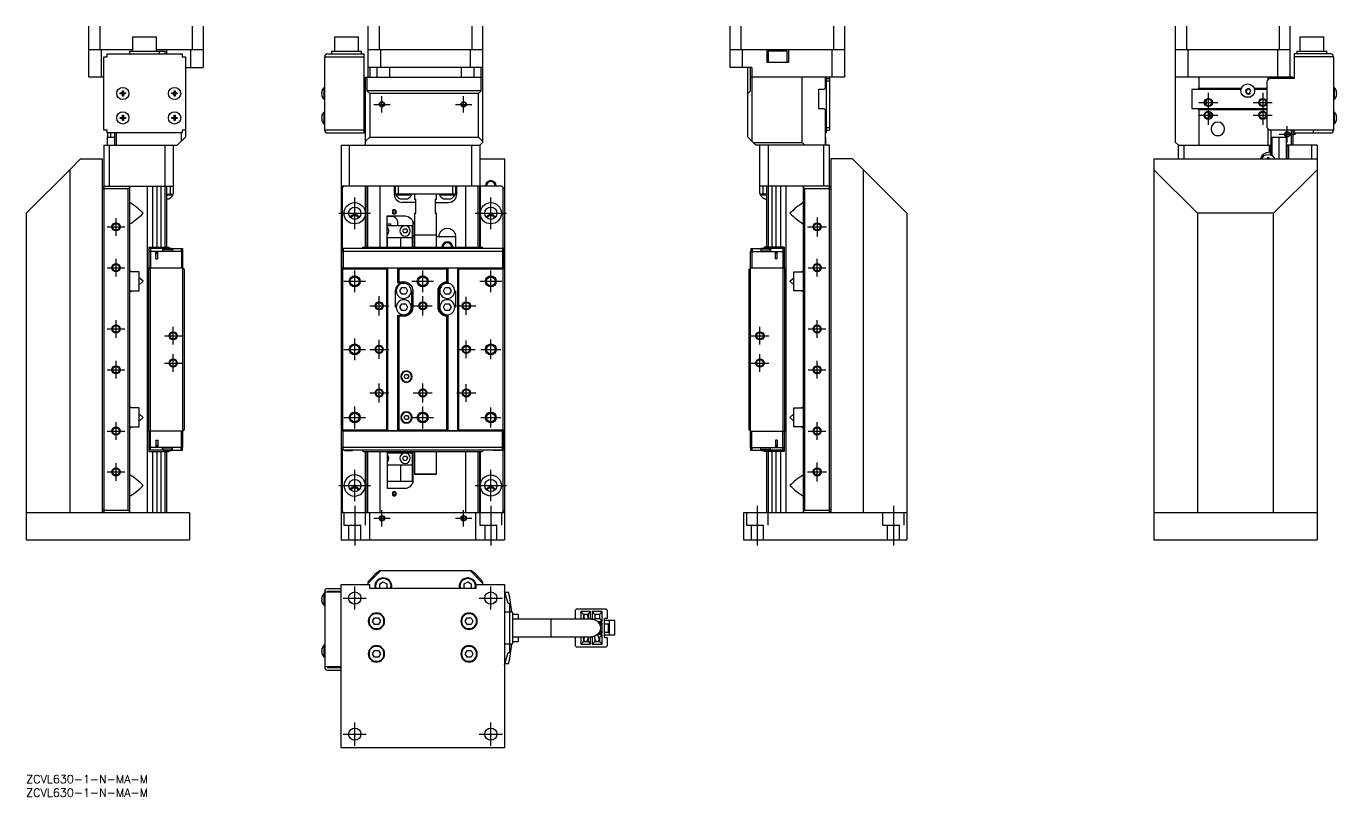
# Model space of a CAD drawing. Extents: x 0 to 481, y -8 to 530.
# Drawn here: x 0 to 481.5, y -8 to 275 of the extents above; entities that cross this region are included whole.
import ezdxf

# ---------------------------------------------------------------- set-up
doc = ezdxf.new("R2010")
doc.units = 0
doc.header["$LTSCALE"] = 0.5
doc.linetypes.add('CENTER', pattern=[50.8, 31.75, -6.35, 6.35, -6.35])
doc.linetypes.add('DASHED', pattern=[19.05, 12.7, -6.35])
for name, color, linetype in [('MSM_CENTER', 1, 'CENTER'), ('MSM_CONTINUOUS', 7, 'CONTINUOUS'), ('MSM_DASHED', 4, 'DASHED'), ('MSM_NARROW', 5, 'CONTINUOUS'), ('MSM_PART_NUMBER', 7, 'CONTINUOUS')]:
    doc.layers.add(name, color=color, linetype=linetype)
doc.styles.get("Standard").update_dxf_attribs({"font": 'txt.shx', "height": 3, "bigfont": 'bigfont.shx'})

msp = doc.modelspace()

# ---------------------------------------------------------------- linework, layer by layer
at = {"layer": 'MSM_CENTER'}
for p, q in [((434.26, 250.52), (434.26, 238.82)), ((454.26, 250.52), (454.26, 238.82)), ((127.68, 246.32), (133.68, 246.32)), ((130.68, 243.32), (130.68, 249.32)), ((157.68, 246.32), (163.68, 246.32)), ((160.68, 243.32), (160.68, 249.32)), ((430.76, 247.02), (437.76, 247.02)), ((450.76, 247.02), (457.76, 247.02)), ((430.76, 242.32), (437.76, 242.32)), ((450.76, 242.32), (457.76, 242.32)), ((463.26, 232.32), (463.26, 238.32)), ((460.26, 235.32), (466.26, 235.32)), ((120.68, 200.52), (120.68, 212.12)), ((170.68, 200.52), (170.68, 212.12)), ((33, 198.07), (33, 204.57)), ((114.88, 206.32), (126.48, 206.32)), ((164.88, 206.32), (176.48, 206.32)), ((290.55, 204.82), (290.55, 197.82)), ((29.75, 201.32), (36.25, 201.32)), ((287.05, 201.32), (294.05, 201.32)), ((33, 183.07), (33, 189.57)), ((290.55, 183.07), (290.55, 189.57)), ((29.75, 186.32), (36.25, 186.32)), ((120.68, 177.32), (120.68, 185.32)), ((145.68, 177.32), (145.68, 185.32)), ((170.68, 177.32), (170.68, 185.32)), ((287.3, 186.32), (293.8, 186.32)), ((116.68, 181.32), (124.68, 181.32)), ((141.68, 181.32), (149.68, 181.32)), ((166.68, 181.32), (174.68, 181.32)), ((129.68, 168.82), (129.68, 175.82)), ((145.68, 168.82), (145.68, 175.82)), ((161.68, 169.07), (161.68, 175.57)), ((126.18, 172.32), (133.18, 172.32)), ((142.18, 172.32), (149.18, 172.32)), ((158.18, 172.32), (165.18, 172.32)), ((29.75, 163.82), (36.25, 163.82)), ((33, 160.57), (33, 167.07)), ((54, 158.07), (54, 164.57)), ((269.55, 158.07), (269.55, 164.57)), ((287.3, 163.82), (293.8, 163.82)), ((290.55, 160.57), (290.55, 167.07)), ((50.75, 161.32), (57.25, 161.32)), ((120.68, 152.32), (120.68, 160.32)), ((129.68, 152.82), (129.68, 159.82)), ((161.68, 153.07), (161.68, 159.57)), ((170.68, 152.67), (170.68, 159.97)), ((266.3, 161.32), (272.8, 161.32)), ((54, 148.07), (54, 154.57)), ((116.68, 156.32), (124.68, 156.32)), ((126.18, 156.32), (133.18, 156.32)), ((158.43, 156.32), (164.93, 156.32)), ((167.03, 156.32), (174.33, 156.32)), ((269.55, 148.07), (269.55, 154.57)), ((33, 145.57), (33, 152.07)), ((50.75, 151.32), (57.25, 151.32)), ((266.3, 151.32), (272.8, 151.32)), ((290.55, 145.57), (290.55, 152.07)), ((29.75, 148.82), (36.25, 148.82)), ((287.3, 148.82), (293.8, 148.82)), ((126.18, 140.32), (133.18, 140.32)), ((129.68, 136.82), (129.68, 143.82)), ((142.18, 140.32), (149.18, 140.32)), ((145.68, 136.82), (145.68, 143.82)), ((158.18, 140.32), (165.18, 140.32)), ((161.68, 137.07), (161.68, 143.57)), ((120.68, 127.32), (120.68, 135.32)), ((145.68, 127.32), (145.68, 135.32)), ((170.68, 127.67), (170.68, 134.97)), ((116.68, 131.32), (124.68, 131.32)), ((141.68, 131.32), (149.68, 131.32)), ((167.03, 131.32), (174.33, 131.32)), ((29.75, 126.32), (36.25, 126.32)), ((33, 123.07), (33, 129.57)), ((287.3, 126.32), (293.8, 126.32)), ((290.55, 123.07), (290.55, 129.57)), ((29.75, 111.32), (36.25, 111.32)), ((33, 108.07), (33, 114.57)), ((120.68, 100.52), (120.68, 112.12)), ((170.68, 100.52), (170.68, 112.12)), ((287.05, 111.32), (294.05, 111.32)), ((290.55, 107.82), (290.55, 114.82)), ((114.88, 106.32), (126.48, 106.32)), ((164.88, 106.32), (176.48, 106.32)), ((120.68, 98.82), (120.68, 84.32)), ((130.68, 91.32), (130.68, 97.32)), ((160.68, 91.32), (160.68, 97.32)), ((170.68, 98.82), (170.68, 84.32)), ((268.55, 98.82), (268.55, 84.32)), ((318.55, 98.82), (318.55, 84.32)), ((127.68, 94.32), (133.68, 94.32)), ((157.68, 94.32), (163.68, 94.32)), ((120.68, 60.75), (120.68, 69.25)), ((170.68, 60.75), (170.68, 69.25)), ((116.43, 65), (124.93, 65)), ((166.43, 65), (174.93, 65)), ((116.43, 15), (124.93, 15)), ((120.68, 10.75), (120.68, 19.25)), ((166.43, 15), (174.93, 15)), ((170.68, 10.75), (170.68, 19.25))]:
    msp.add_line(p, q, dxfattribs=at)
at = {"layer": 'MSM_CONTINUOUS'}
for p, q in [((23, 256.32), (23, 275.02)), ((27.03, 275.02), (27.03, 266.32)), ((60.97, 275.02), (60.97, 266.32)), ((65, 275.02), (65, 259.82)), ((125.68, 256.32), (125.68, 275.02)), ((129.71, 275.02), (129.71, 266.32)), ((163.65, 275.02), (163.65, 266.32)), ((167.68, 275.02), (167.68, 232.32)), ((258.55, 259.82), (258.55, 275.02)), ((262.58, 275.02), (262.58, 266.32)), ((296.27, 275.07), (296.27, 275.02)), ((296.53, 275.02), (296.53, 266.32)), ((300.55, 275.02), (300.55, 256.32)), ((422.26, 232.32), (422.26, 275.02)), ((422.31, 275.07), (422.31, 275.02)), ((426.29, 275.02), (426.29, 266.32)), ((460.23, 275.02), (460.23, 266.32)), ((464.26, 275.02), (464.26, 256.32)), ((39.07, 271.12), (39.07, 265.82)), ((39.07, 271.12), (47.92, 271.12)), ((47.92, 265.82), (47.92, 271.12)), ((113.26, 271.12), (113.26, 265.82)), ((113.26, 271.12), (122.11, 271.12)), ((122.11, 265.82), (122.11, 271.12)), ((467.84, 271.12), (476.69, 271.12)), ((467.84, 271.12), (467.84, 265.82)), ((476.69, 265.82), (476.69, 271.12)), ((39.07, 266.32), (23, 266.32)), ((27.5, 266.32), (27.5, 256.32)), ((29.7, 263.82), (29.7, 264.82)), ((29.7, 264.82), (57.3, 264.82)), ((38, 265.82), (38, 264.82)), ((38, 265.82), (51, 265.82)), ((65, 266.32), (47.92, 266.32)), ((49, 264.82), (49, 265.82)), ((51, 264.82), (51, 265.82)), ((51.5, 266.32), (51.5, 264.82)), ((57.3, 264.82), (57.3, 263.82)), ((60.5, 259.82), (60.5, 266.32)), ((110.68, 264.82), (124.18, 264.82)), ((112.18, 265.82), (112.18, 264.82)), ((112.18, 265.82), (123.18, 265.82)), ((123.18, 264.82), (123.18, 265.82)), ((124.18, 235.82), (124.18, 264.82)), ((167.68, 266.32), (125.68, 266.32)), ((130.18, 266.32), (130.18, 259.82)), ((163.18, 259.82), (163.18, 266.32)), ((300.55, 266.32), (258.55, 266.32)), ((263.05, 266.32), (263.05, 259.82)), ((272.05, 266.32), (272.05, 261.82)), ((272.55, 265.82), (272.55, 261.82)), ((279.55, 265.82), (272.55, 265.82)), ((279.55, 261.82), (279.55, 265.82)), ((280.05, 266.32), (280.05, 261.82)), ((296.05, 256.32), (296.05, 266.32)), ((464.26, 266.32), (422.26, 266.32)), ((426.76, 266.32), (426.76, 256.32)), ((459.76, 256.32), (459.76, 266.32)), ((465.76, 264.82), (465.76, 255.82)), ((479.26, 264.82), (465.76, 264.82)), ((466.76, 265.82), (477.76, 265.82)), ((466.76, 265.82), (466.76, 264.82)), ((477.76, 264.82), (477.76, 265.82)), ((28.5, 263.82), (29.7, 263.82)), ((28.5, 236.82), (28.5, 263.82)), ((57.3, 263.82), (58.5, 263.82)), ((58.5, 263.82), (58.5, 234.32)), ((109.68, 236.82), (109.68, 263.82)), ((109.68, 263.82), (124.18, 263.82)), ((272.05, 261.82), (280.05, 261.82)), ((480.26, 263.82), (465.76, 263.82)), ((480.26, 263.82), (480.26, 236.82)), ((28.5, 256.32), (23, 256.32)), ((58.5, 259.82), (65, 259.82)), ((124.18, 255.82), (124.68, 255.82)), ((124.68, 231.32), (124.68, 256.32)), ((124.68, 256.32), (167.68, 256.32)), ((125.18, 256.32), (125.18, 251.32)), ((167.68, 259.82), (125.68, 259.82)), ((126.18, 259.82), (126.18, 256.32)), ((128.95, 256.32), (128.95, 259.82)), ((133.42, 259.82), (133.42, 256.32)), ((159.95, 256.32), (159.95, 259.82)), ((164.42, 259.82), (164.42, 256.32)), ((167.18, 251.32), (167.18, 259.82)), ((266.55, 259.82), (258.55, 259.82)), ((265.05, 234.32), (265.05, 259.82)), ((266.05, 251.32), (266.05, 259.82)), ((300.55, 256.32), (266.05, 256.32)), ((266.55, 259.82), (266.55, 232.82)), ((285.05, 232.32), (285.05, 256.32)), ((293.55, 256.32), (293.55, 252.32)), ((294.05, 236.82), (294.05, 256.32)), ((294.05, 255.82), (295.05, 255.82)), ((295.05, 256.32), (295.05, 236.82)), ((465.26, 256.32), (422.26, 256.32)), ((430.76, 256.32), (430.76, 252.32)), ((456.76, 255.82), (455.76, 254.82)), ((456.26, 255.32), (456.26, 256.32)), ((465.76, 255.82), (456.76, 255.82)), ((457.26, 256.32), (457.26, 255.82)), ((464.76, 255.82), (464.76, 256.32)), ((465.26, 256.32), (465.26, 255.82)), ((34.53, 250.5), (35.32, 250.5)), ((34.53, 250.14), (34.53, 250.5)), ((35.3, 250.14), (35.3, 250.5)), ((35.32, 250.5), (35.32, 251.29)), ((35.32, 251.29), (35.68, 251.29)), ((35.32, 250.51), (35.68, 250.51)), ((35.68, 251.29), (35.68, 250.5)), ((35.68, 250.5), (36.47, 250.5)), ((35.7, 250.5), (35.7, 250.14)), ((36.47, 250.5), (36.47, 250.14)), ((53.53, 250.5), (54.32, 250.5)), ((53.53, 250.14), (53.53, 250.5)), ((54.3, 250.14), (54.3, 250.5)), ((54.32, 250.5), (54.32, 251.29)), ((54.32, 251.29), (54.68, 251.29)), ((54.32, 250.51), (54.68, 250.51)), ((54.68, 251.29), (54.68, 250.5)), ((54.68, 250.5), (55.47, 250.5)), ((54.7, 250.5), (54.7, 250.14)), ((55.47, 250.5), (55.47, 250.14)), ((108.49, 250.5), (108.65, 250.5)), ((108.64, 251.29), (108.65, 251.29)), ((108.65, 250.5), (108.65, 250.14)), ((109.68, 252.57), (109.5, 252.57)), ((109.5, 248.07), (109.5, 252.57)), ((124.18, 252.82), (124.68, 252.82)), ((125.18, 251.32), (126.18, 250.32)), ((167.18, 251.32), (125.18, 251.32)), ((166.18, 250.32), (167.18, 251.32)), ((265.05, 250.32), (266.05, 251.32)), ((293.05, 251.82), (291.05, 251.82)), ((291.05, 251.82), (291.05, 244.82)), ((293.05, 251.82), (293.55, 252.32)), ((295.05, 254.82), (294.05, 254.82)), ((428.26, 251.82), (428.26, 244.82)), ((446.31, 251.82), (428.26, 251.82)), ((430.26, 251.82), (430.76, 252.32)), ((430.76, 252.32), (446.47, 252.32)), ((451.05, 252.32), (455.76, 252.32)), ((455.76, 251.82), (451.21, 251.82)), ((455.76, 254.82), (455.76, 237.82)), ((480.45, 252.57), (480.26, 252.57)), ((480.45, 252.57), (480.45, 248.07)), ((481.29, 251.29), (481.3, 251.29)), ((481.29, 250.5), (481.45, 250.5)), ((481.29, 250.14), (481.29, 250.5)), ((35.32, 250.14), (34.53, 250.14)), ((35.32, 249.34), (35.32, 250.14)), ((35.68, 250.12), (35.32, 250.12)), ((35.68, 249.34), (35.32, 249.34)), ((35.68, 250.14), (35.68, 249.34)), ((36.47, 250.14), (35.68, 250.14)), ((54.32, 250.14), (53.53, 250.14)), ((54.32, 249.34), (54.32, 250.14)), ((54.68, 250.12), (54.32, 250.12)), ((54.68, 249.34), (54.32, 249.34)), ((54.68, 250.14), (54.68, 249.34)), ((55.47, 250.14), (54.68, 250.14)), ((108.65, 250.14), (108.49, 250.14)), ((108.65, 249.34), (108.64, 249.34)), ((109.5, 248.07), (109.68, 248.07)), ((124.18, 250.32), (124.68, 250.32)), ((124.18, 247.82), (124.68, 247.82)), ((126.18, 250.32), (126.18, 234.32)), ((166.18, 250.32), (126.18, 250.32)), ((166.18, 234.32), (166.18, 250.32)), ((435.26, 247.73), (435.26, 246.32)), ((435.27, 246.32), (435.26, 246.32)), ((447.67, 249.07), (449.85, 249.07)), ((480.26, 248.07), (480.45, 248.07)), ((481.45, 250.14), (481.29, 250.14)), ((481.3, 249.34), (481.29, 249.34)), ((34.53, 241.14), (34.53, 241.5)), ((34.53, 241.5), (35.32, 241.5)), ((35.32, 241.14), (34.53, 241.14)), ((35.3, 241.14), (35.3, 241.5)), ((35.32, 241.5), (35.32, 242.29)), ((35.32, 242.29), (35.68, 242.29)), ((35.32, 241.51), (35.68, 241.51)), ((35.32, 240.34), (35.32, 241.14)), ((35.68, 241.12), (35.32, 241.12)), ((35.68, 242.29), (35.68, 241.5)), ((35.68, 241.5), (36.47, 241.5)), ((36.47, 241.14), (35.68, 241.14)), ((35.68, 241.14), (35.68, 240.34)), ((35.7, 241.5), (35.7, 241.14)), ((36.47, 241.5), (36.47, 241.14)), ((53.53, 241.14), (53.53, 241.5)), ((53.53, 241.5), (54.32, 241.5)), ((54.32, 241.14), (53.53, 241.14)), ((54.3, 241.14), (54.3, 241.5)), ((54.32, 241.5), (54.32, 242.29)), ((54.32, 242.29), (54.68, 242.29)), ((54.32, 241.51), (54.68, 241.51)), ((54.32, 240.34), (54.32, 241.14)), ((54.68, 241.12), (54.32, 241.12)), ((54.68, 242.29), (54.68, 241.5)), ((54.68, 241.5), (55.47, 241.5)), ((54.68, 241.14), (54.68, 240.34)), ((55.47, 241.14), (54.68, 241.14)), ((54.7, 241.5), (54.7, 241.14)), ((55.47, 241.5), (55.47, 241.14)), ((108.49, 241.5), (108.65, 241.5)), ((108.65, 241.14), (108.49, 241.14)), ((108.64, 242.29), (108.65, 242.29)), ((108.65, 241.5), (108.65, 241.14)), ((109.68, 243.57), (109.5, 243.57)), ((109.5, 239.07), (109.5, 243.57)), ((124.18, 243.82), (124.68, 243.82)), ((124.18, 241.32), (124.68, 241.32)), ((291.05, 244.82), (293.05, 244.82)), ((293.55, 244.32), (293.05, 244.82)), ((293.55, 244.32), (293.55, 231.32)), ((428.26, 244.82), (455.76, 244.82)), ((430.76, 244.32), (430.26, 244.82)), ((430.76, 244.32), (430.76, 231.32)), ((455.76, 244.32), (430.76, 244.32)), ((435.26, 242.42), (435.49, 242.42)), ((435.26, 242.42), (435.26, 241.6)), ((480.45, 243.57), (480.26, 243.57)), ((480.45, 243.57), (480.45, 239.07)), ((481.29, 242.29), (481.3, 242.29)), ((481.29, 241.5), (481.45, 241.5)), ((481.29, 241.14), (481.29, 241.5)), ((481.45, 241.14), (481.29, 241.14)), ((29.7, 236.82), (28.5, 236.82)), ((29.7, 235.82), (29.7, 236.82)), ((35.68, 240.34), (35.32, 240.34)), ((54.68, 240.34), (54.32, 240.34)), ((58.5, 236.82), (57.3, 236.82)), ((57.3, 236.82), (57.3, 235.82)), ((108.65, 240.34), (108.64, 240.34)), ((109.5, 239.07), (109.68, 239.07)), ((124.68, 236.82), (109.68, 236.82)), ((124.18, 238.82), (124.68, 238.82)), ((293.55, 236.82), (295.05, 236.82)), ((293.85, 236.82), (293.85, 235.82)), ((294.05, 237.82), (295.05, 237.82)), ((455.76, 237.82), (456.76, 236.82)), ((456.26, 231.32), (456.26, 237.32)), ((480.26, 236.82), (456.76, 236.82)), ((457.26, 236.82), (457.26, 231.32)), ((464.76, 231.32), (464.76, 236.82)), ((465.26, 236.82), (465.26, 231.32)), ((465.76, 235.82), (465.76, 236.82)), ((472.76, 236.82), (472.76, 235.82)), ((480.26, 239.07), (480.45, 239.07)), ((481.3, 240.34), (481.29, 240.34)), ((28.5, 231.32), (28.5, 215.32)), ((28.5, 231.32), (55.5, 231.32)), ((57.3, 235.82), (29.7, 235.82)), ((29.8, 234.32), (32.5, 234.32)), ((29.8, 234.32), (29.8, 231.32)), ((30, 234.32), (30, 235.82)), ((30.5, 231.32), (30.5, 216.32)), ((31, 235.82), (31, 234.32)), ((32.5, 231.32), (32.5, 235.82)), ((33, 235.82), (33, 231.32)), ((51, 216.32), (51, 231.32)), ((54, 231.32), (54, 213.32)), ((55.5, 231.32), (58.5, 234.32)), ((57, 232.82), (57, 235.82)), ((110.68, 235.82), (124.18, 235.82)), ((115.68, 231.32), (166.68, 231.32)), ((115.68, 231.32), (115.68, 86.32)), ((118.68, 231.32), (118.68, 216.32)), ((124.68, 232.82), (126.18, 234.32)), ((126.18, 234.32), (166.18, 234.32)), ((163.68, 216.32), (163.68, 231.32)), ((166.18, 234.32), (167.68, 232.82)), ((166.68, 231.32), (167.68, 232.32)), ((166.68, 231.32), (166.68, 216.32)), ((268.05, 231.32), (265.05, 234.32)), ((267.05, 232.32), (285.05, 232.32)), ((295.05, 231.32), (268.05, 231.32)), ((269.55, 213.32), (269.55, 231.32)), ((272.55, 231.32), (272.55, 216.32)), ((285.05, 232.32), (286.05, 231.32)), ((293.05, 216.32), (293.05, 231.32)), ((293.85, 235.82), (293.55, 235.82)), ((293.55, 234.32), (293.75, 234.32)), ((293.75, 231.32), (293.75, 234.32)), ((295.05, 215.32), (295.05, 231.32)), ((422.26, 232.32), (423.26, 231.32)), ((423.26, 231.32), (457.56, 231.32)), ((423.26, 226.32), (423.26, 231.32)), ((425.26, 231.32), (425.26, 226.32)), ((437.06, 234.92), (438.46, 234.92)), ((456.76, 228.82), (456.76, 231.32)), ((457.26, 230.82), (456.76, 231.32)), ((457.56, 234.32), (462.96, 234.32)), ((457.56, 234.32), (457.56, 227.57)), ((460.26, 226.32), (460.26, 234.32)), ((462.96, 226.32), (462.96, 234.32)), ((474.26, 231.32), (462.96, 231.32)), ((463.76, 231.32), (463.26, 230.82)), ((463.76, 231.32), (463.76, 226.32)), ((465.76, 235.82), (479.26, 235.82)), ((472.26, 226.32), (472.26, 231.32)), ((474.26, 231.32), (474.26, 86.32)), ((20, 226.32), (16, 222.32)), ((20, 226.32), (28, 226.32)), ((28, 96.32), (28, 226.32)), ((166.68, 226.32), (175.68, 226.32)), ((175.68, 226.32), (175.68, 86.32)), ((303.55, 226.32), (295.55, 226.32)), ((295.55, 226.32), (295.55, 96.32)), ((323.55, 206.32), (303.55, 226.32)), ((414.26, 226.32), (474.26, 226.32)), ((414.26, 226.32), (414.26, 86.32)), ((455.89, 226.72), (455.89, 226.32)), ((456.63, 226.32), (456.63, 226.72)), ((457.26, 228.28), (456.76, 228.82)), ((457.26, 227.72), (457.26, 230.82)), ((463.26, 226.32), (463.26, 230.82)), ((16, 222.32), (0, 206.32)), ((16, 222.32), (16, 96.32)), ((307.55, 96.32), (307.55, 222.32)), ((430.26, 206.32), (414.26, 222.32)), ((474.26, 222.32), (458.26, 206.32)), ((28.5, 216.32), (28, 215.82)), ((28.5, 216.32), (54, 216.32)), ((37.5, 215.32), (28.51, 215.32)), ((28.51, 215.32), (28.51, 97.32)), ((38, 215.82), (37.5, 215.32)), ((37.5, 97.32), (37.5, 215.32)), ((38, 216.32), (38, 96.32)), ((44.5, 96.32), (44.5, 216.32)), ((46.39, 216.32), (46.39, 193.82)), ((48, 216.32), (48, 193.82)), ((49.61, 193.82), (49.61, 216.32)), ((50.99, 193.82), (50.99, 216.32)), ((51.5, 216.32), (51.5, 193.82)), ((51.5, 213.32), (54, 213.32)), ((51.5, 213.07), (53.85, 213.07)), ((53, 213.32), (53, 216.32)), ((53.85, 213.07), (53.85, 213.32)), ((116.68, 216.32), (115.68, 215.32)), ((174.68, 216.32), (115.68, 216.32)), ((116.18, 193.32), (116.18, 215.82)), ((124.58, 193.82), (124.58, 216.32)), ((124.88, 193.82), (124.88, 216.32)), ((125.39, 216.32), (125.39, 193.82)), ((129.97, 193.82), (129.97, 216.32)), ((135.18, 216.32), (135.18, 213.32)), ((135.68, 213.32), (135.68, 216.32)), ((157.68, 213.32), (135.68, 213.32)), ((135.83, 213.32), (135.83, 213.07)), ((135.83, 213.07), (141.53, 213.07)), ((136.68, 216.32), (136.68, 213.32)), ((141.53, 213.07), (141.53, 213.32)), ((142.68, 213.32), (142.68, 211.32)), ((150.68, 211.32), (150.68, 213.32)), ((151.83, 213.32), (151.83, 213.07)), ((151.83, 213.07), (157.53, 213.07)), ((156.68, 213.32), (156.68, 216.32)), ((157.53, 213.07), (157.53, 213.32)), ((157.68, 216.32), (157.68, 213.32)), ((158.18, 213.32), (158.18, 216.32)), ((161.39, 216.32), (161.39, 193.82)), ((165.98, 193.82), (165.98, 216.32)), ((166.48, 216.32), (166.48, 193.82)), ((166.78, 216.32), (166.78, 193.82)), ((175.68, 215.32), (174.68, 216.32)), ((175.18, 193.32), (175.18, 215.82)), ((295.05, 216.32), (269.55, 216.32)), ((272.05, 213.32), (269.55, 213.32)), ((269.7, 213.32), (269.7, 213.07)), ((269.7, 213.07), (272.05, 213.07)), ((270.55, 216.32), (270.55, 213.32)), ((272.05, 193.82), (272.05, 216.32)), ((272.56, 216.32), (272.56, 193.82)), ((273.95, 216.32), (273.95, 193.82)), ((275.55, 193.82), (275.55, 216.32)), ((277.16, 193.82), (277.16, 216.32)), ((279.05, 216.32), (279.05, 96.32)), ((285.55, 96.32), (285.55, 216.32)), ((286.05, 215.32), (285.55, 215.82)), ((295.05, 215.32), (286.05, 215.32)), ((286.05, 97.32), (286.05, 215.32)), ((295.55, 215.82), (295.05, 216.32)), ((295.05, 97.32), (295.05, 215.32)), ((38, 210.06), (38.12, 210.22)), ((51.5, 211.67), (52.34, 211.67)), ((137.34, 211.67), (140.02, 211.67)), ((143.18, 210.32), (138.18, 210.32)), ((143.18, 211.32), (142.68, 211.32)), ((143.18, 206.32), (143.18, 211.32)), ((150.18, 211.32), (150.18, 206.32)), ((150.68, 211.32), (150.18, 211.32)), ((150.18, 210.32), (155.18, 210.32)), ((153.34, 211.67), (156.02, 211.67)), ((271.22, 211.67), (272.05, 211.67)), ((285.55, 210.06), (285.43, 210.22)), ((0, 206.32), (0, 86.32)), ((38, 202.58), (38.12, 202.42)), ((132.56, 205.32), (139.18, 205.32)), ((132.56, 193.82), (132.56, 205.32)), ((134.19, 205.17), (132.56, 205.17)), ((132.56, 202.47), (133.83, 202.47)), ((133.83, 202.48), (133.83, 201.82)), ((136.53, 201.82), (136.53, 202.82)), ((141.98, 203.4), (141.98, 193.82)), ((142.18, 193.82), (142.18, 202.32)), ((142.68, 206.32), (142.68, 193.82)), ((142.68, 206.32), (143.18, 206.32)), ((150.18, 206.32), (150.68, 206.32)), ((150.68, 193.82), (150.68, 206.32)), ((285.55, 202.58), (285.43, 202.42)), ((323.55, 206.32), (323.55, 86.32)), ((458.26, 206.32), (430.26, 206.32)), ((430.26, 206.32), (430.26, 96.32)), ((458.26, 96.32), (458.26, 206.32)), ((132.56, 201.82), (141.88, 201.82)), ((138.32, 199.82), (138.75, 200.57)), ((138.75, 199.07), (138.32, 199.82)), ((138.75, 200.57), (139.61, 200.57)), ((139.61, 199.07), (138.75, 199.07)), ((139.61, 200.57), (140.05, 199.82)), ((140.05, 199.82), (139.61, 199.07)), ((141.88, 193.82), (141.88, 201.82)), ((142.18, 198.32), (142.68, 197.82)), ((150.68, 198.32), (142.68, 198.32)), ((150.68, 197.82), (157.68, 197.82)), ((157.68, 197.82), (157.68, 193.82)), ((45.1, 193.82), (45.1, 186.32)), ((45.1, 193.82), (52.43, 193.82)), ((50.4, 193.32), (45.1, 193.32)), ((45.6, 193.32), (45.6, 186.32)), ((50.1, 193.32), (50.1, 192.32)), ((53.7, 192.92), (50.1, 192.92)), ((50.4, 193.37), (50.4, 192.92)), ((53.4, 193.37), (50.4, 193.37)), ((52.7, 193.37), (52.43, 193.82)), ((53.4, 193.42), (52.67, 193.42)), ((53.4, 192.92), (53.4, 193.42)), ((53.4, 193.32), (57.4, 193.32)), ((53.7, 193.32), (53.7, 192.32)), ((56.9, 193.32), (56.9, 192.32)), ((57.4, 193.32), (57.4, 192.32)), ((175.43, 193.32), (115.93, 193.32)), ((115.93, 193.32), (115.93, 192.32)), ((116.43, 193.32), (116.43, 192.32)), ((116.88, 193.37), (116.88, 193.32)), ((119.88, 193.37), (116.88, 193.37)), ((119.88, 193.32), (119.88, 193.37)), ((123.45, 193.32), (123.75, 193.82)), ((123.75, 193.82), (167.61, 193.82)), ((141.88, 197.32), (132.56, 197.32)), ((132.68, 193.82), (132.68, 197.32)), ((137.68, 193.82), (137.68, 197.32)), ((167.91, 193.32), (167.61, 193.82)), ((171.48, 193.42), (171.48, 193.32)), ((174.48, 193.42), (171.48, 193.42)), ((174.48, 193.32), (174.48, 193.42)), ((174.93, 193.32), (174.93, 192.32)), ((175.43, 193.32), (175.43, 192.32)), ((266.15, 193.32), (270.15, 193.32)), ((266.15, 193.32), (266.15, 192.32)), ((266.65, 193.32), (266.65, 192.32)), ((269.85, 193.32), (269.85, 192.32)), ((269.85, 192.92), (273.45, 192.92)), ((270.15, 193.42), (270.15, 192.92)), ((273.15, 193.42), (270.15, 193.42)), ((270.88, 193.42), (271.12, 193.82)), ((278.45, 193.82), (271.12, 193.82)), ((273.15, 192.92), (273.15, 193.42)), ((278.45, 193.32), (273.15, 193.32)), ((273.45, 193.32), (273.45, 192.32)), ((277.95, 193.32), (277.95, 186.32)), ((278.45, 193.82), (278.45, 186.32)), ((57.5, 192.32), (45.1, 192.32)), ((47.65, 189.62), (47.65, 192.32)), ((47.65, 191.52), (48.35, 191.52)), ((47.65, 189.62), (48.35, 189.62)), ((48, 192.32), (48, 191.52)), ((48.35, 189.62), (48.35, 192.32)), ((57, 192.32), (57, 186.32)), ((57.5, 120.32), (57.5, 192.32)), ((175.48, 192.32), (115.88, 192.32)), ((115.88, 192.32), (115.88, 186.32)), ((116.38, 192.32), (116.38, 186.32)), ((174.98, 192.32), (174.98, 186.32)), ((175.48, 192.32), (175.48, 186.32)), ((266.05, 192.32), (278.45, 192.32)), ((266.05, 120.32), (266.05, 192.32)), ((266.55, 192.32), (266.55, 186.32)), ((275.2, 189.62), (275.2, 192.32)), ((275.9, 191.52), (275.2, 191.52)), ((275.9, 189.62), (275.2, 189.62)), ((275.55, 191.52), (275.55, 192.32)), ((275.9, 189.62), (275.9, 192.32)), ((38.12, 185.22), (38, 185.06)), ((41.5, 184.82), (38, 184.82)), ((38.87, 184.82), (38.12, 185.22)), ((41.5, 177.82), (41.5, 184.82)), ((45, 186.32), (57.5, 186.32)), ((45, 126.32), (45, 186.32)), ((45.5, 186.32), (45.5, 126.32)), ((57.5, 186.32), (58, 185.82)), ((58, 185.82), (58, 126.82)), ((115.68, 186.32), (175.68, 186.32)), ((115.68, 186.32), (116.18, 185.82)), ((116.18, 185.82), (116.18, 126.82)), ((132.53, 185.82), (116.18, 185.82)), ((132.88, 186.17), (132.53, 185.82)), ((132.53, 126.82), (132.53, 185.82)), ((132.88, 126.47), (132.88, 186.17)), ((136.48, 186.17), (132.88, 186.17)), ((136.48, 180.82), (136.48, 186.17)), ((136.83, 185.82), (136.48, 186.17)), ((136.83, 185.82), (136.83, 181.17)), ((154.53, 185.82), (136.83, 185.82)), ((154.88, 186.17), (154.53, 185.82)), ((154.53, 181.16), (154.53, 185.82)), ((154.88, 186.17), (154.88, 180.81)), ((158.48, 186.17), (154.88, 186.17)), ((158.48, 186.17), (158.48, 126.47)), ((158.83, 185.82), (158.48, 186.17)), ((175.18, 185.82), (158.83, 185.82)), ((158.83, 185.82), (158.83, 126.82)), ((175.18, 185.82), (175.68, 186.32)), ((175.18, 126.82), (175.18, 185.82)), ((265.55, 185.82), (266.05, 186.32)), ((265.55, 126.82), (265.55, 185.82)), ((266.05, 186.32), (278.55, 186.32)), ((278.05, 126.32), (278.05, 186.32)), ((278.55, 186.32), (278.55, 126.32)), ((282.05, 177.82), (282.05, 184.82)), ((282.05, 184.82), (285.55, 184.82)), ((284.68, 184.82), (285.43, 185.22)), ((285.43, 185.22), (285.55, 185.06)), ((43, 181.32), (41.5, 182.64)), ((41.5, 180), (43, 181.32)), ((136.48, 180.82), (136.83, 181.17)), ((136.48, 180.82), (138.68, 180.82)), ((136.83, 181.17), (138.68, 181.17)), ((137.24, 177.82), (137.96, 179.07)), ((137.96, 179.07), (139.4, 179.07)), ((139.4, 179.07), (140.12, 177.82)), ((153.24, 177.82), (153.96, 179.07)), ((153.96, 179.07), (155.4, 179.07)), ((154.53, 181.16), (154.88, 180.81)), ((155.4, 179.07), (156.12, 177.82)), ((280.55, 181.32), (282.05, 182.64)), ((282.05, 180), (280.55, 181.32)), ((38, 177.82), (41.5, 177.82)), ((38, 177.58), (38.12, 177.42)), ((38.12, 177.42), (38.87, 177.82)), ((135.68, 171.82), (135.68, 177.82)), ((137.96, 176.57), (137.24, 177.82)), ((139.4, 176.57), (137.96, 176.57)), ((140.12, 177.82), (139.4, 176.57)), ((141.68, 171.82), (141.68, 177.82)), ((142.03, 177.82), (142.03, 171.82)), ((151.33, 171.82), (151.33, 177.82)), ((151.68, 177.82), (151.68, 171.82)), ((153.96, 176.57), (153.24, 177.82)), ((155.4, 176.57), (153.96, 176.57)), ((156.12, 177.82), (155.4, 176.57)), ((157.68, 177.82), (157.68, 171.82)), ((285.55, 177.82), (282.05, 177.82)), ((285.43, 177.42), (284.68, 177.82)), ((285.55, 177.58), (285.43, 177.42)), ((138.68, 168.82), (136.48, 168.82)), ((136.48, 126.47), (136.48, 168.82)), ((136.48, 168.82), (136.83, 168.47)), ((137.24, 171.82), (137.96, 173.07)), ((137.96, 170.57), (137.24, 171.82)), ((137.96, 173.07), (139.4, 173.07)), ((139.4, 170.57), (137.96, 170.57)), ((139.4, 173.07), (140.12, 171.82)), ((140.12, 171.82), (139.4, 170.57)), ((153.24, 171.82), (153.96, 173.07)), ((153.96, 170.57), (153.24, 171.82)), ((153.96, 173.07), (155.4, 173.07)), ((155.4, 170.57), (153.96, 170.57)), ((154.53, 168.47), (154.88, 168.82)), ((154.88, 168.82), (154.88, 126.47)), ((155.4, 173.07), (156.12, 171.82)), ((156.12, 171.82), (155.4, 170.57)), ((138.68, 168.47), (136.83, 168.47)), ((136.83, 168.47), (136.83, 126.82)), ((154.53, 126.82), (154.53, 168.47)), ((138.82, 146.32), (139.25, 147.07)), ((139.25, 145.57), (138.82, 146.32)), ((139.25, 147.07), (140.11, 147.07)), ((140.11, 145.57), (139.25, 145.57)), ((140.11, 147.07), (140.55, 146.32)), ((140.55, 146.32), (140.11, 145.57)), ((38.12, 135.22), (38, 135.06)), ((41.5, 134.82), (38, 134.82)), ((38.87, 134.82), (38.12, 135.22)), ((41.5, 127.82), (41.5, 134.82)), ((282.05, 127.82), (282.05, 134.82)), ((282.05, 134.82), (285.55, 134.82)), ((284.68, 134.82), (285.43, 135.22)), ((285.43, 135.22), (285.55, 135.06)), ((43, 131.32), (41.5, 132.64)), ((41.5, 130), (43, 131.32)), ((138.82, 131.32), (139.25, 132.07)), ((139.25, 130.57), (138.82, 131.32)), ((139.25, 132.07), (140.11, 132.07)), ((140.11, 130.57), (139.25, 130.57)), ((140.11, 132.07), (140.55, 131.32)), ((140.55, 131.32), (140.11, 130.57)), ((280.55, 131.32), (282.05, 132.64)), ((282.05, 130), (280.55, 131.32)), ((38, 127.82), (41.5, 127.82)), ((38, 127.58), (38.12, 127.42)), ((38.12, 127.42), (38.87, 127.82)), ((57.5, 126.32), (45, 126.32)), ((45.1, 126.32), (45.1, 118.82)), ((45.6, 119.32), (45.6, 126.32)), ((57, 120.32), (57, 126.32)), ((58, 126.82), (57.5, 126.32)), ((116.18, 126.82), (115.68, 126.32)), ((175.48, 126.32), (115.68, 126.32)), ((115.88, 120.32), (115.88, 126.32)), ((116.18, 126.82), (132.53, 126.82)), ((116.38, 120.32), (116.38, 126.32)), ((132.53, 126.82), (132.88, 126.47)), ((132.88, 126.47), (136.48, 126.47)), ((136.48, 126.47), (136.83, 126.82)), ((136.83, 126.82), (154.53, 126.82)), ((154.53, 126.82), (154.88, 126.47)), ((154.88, 126.47), (158.48, 126.47)), ((158.48, 126.47), (158.83, 126.82)), ((158.83, 126.82), (175.18, 126.82)), ((175.68, 126.32), (174.98, 126.32)), ((174.98, 120.32), (174.98, 126.32)), ((175.68, 126.32), (175.18, 126.82)), ((175.48, 120.32), (175.48, 126.32)), ((266.05, 126.32), (265.55, 126.82)), ((266.05, 126.32), (278.55, 126.32)), ((266.55, 120.32), (266.55, 126.32)), ((277.95, 119.32), (277.95, 126.32)), ((278.45, 126.32), (278.45, 118.82)), ((285.55, 127.82), (282.05, 127.82)), ((285.43, 127.42), (284.68, 127.82)), ((285.55, 127.58), (285.43, 127.42)), ((47.65, 123.02), (48.35, 123.02)), ((47.65, 123.02), (47.65, 120.32)), ((47.65, 121.12), (48.35, 121.12)), ((48, 121.12), (48, 120.32)), ((48.35, 123.02), (48.35, 120.32)), ((275.9, 123.02), (275.2, 123.02)), ((275.2, 123.02), (275.2, 120.32)), ((275.9, 121.12), (275.2, 121.12)), ((275.55, 120.32), (275.55, 121.12)), ((275.9, 123.02), (275.9, 120.32)), ((57.5, 120.32), (45.1, 120.32)), ((50.4, 119.32), (45.1, 119.32)), ((45.1, 118.82), (52.43, 118.82)), ((46.39, 118.82), (46.39, 96.32)), ((48, 118.82), (48, 96.32)), ((49.61, 96.32), (49.61, 118.82)), ((50.1, 119.32), (50.1, 120.32)), ((53.7, 119.72), (50.1, 119.72)), ((50.4, 119.72), (50.4, 119.22)), ((50.4, 119.22), (53.4, 119.22)), ((50.99, 96.32), (50.99, 118.82)), ((51.5, 118.82), (51.5, 96.32)), ((52.67, 119.22), (52.43, 118.82)), ((53.4, 119.22), (53.4, 119.72)), ((53.4, 119.32), (57.4, 119.32)), ((53.7, 119.32), (53.7, 120.32)), ((56.9, 119.32), (56.9, 120.32)), ((57.4, 119.32), (57.4, 120.32)), ((175.48, 120.32), (115.88, 120.32)), ((115.93, 119.32), (115.93, 120.32)), ((175.43, 119.32), (115.93, 119.32)), ((116.18, 96.82), (116.18, 119.32)), ((116.43, 119.32), (116.43, 120.32)), ((116.88, 119.32), (116.88, 119.22)), ((116.88, 119.22), (119.88, 119.22)), ((119.88, 119.22), (119.88, 119.32)), ((123.45, 119.32), (123.75, 118.82)), ((123.75, 118.82), (167.61, 118.82)), ((124.58, 96.32), (124.58, 118.82)), ((124.88, 96.32), (124.88, 118.82)), ((125.39, 118.82), (125.39, 96.32)), ((129.97, 96.32), (129.97, 118.82)), ((132.56, 118.82), (132.56, 105.32)), ((132.56, 118.32), (141.88, 118.32)), ((133.83, 118.82), (133.83, 118.32)), ((136.53, 118.32), (136.53, 118.82)), ((138.32, 116.32), (138.75, 117.07)), ((138.75, 115.57), (138.32, 116.32)), ((138.75, 117.07), (139.61, 117.07)), ((139.61, 115.57), (138.75, 115.57)), ((139.61, 117.07), (140.05, 116.32)), ((140.05, 116.32), (139.61, 115.57)), ((141.88, 107.82), (141.88, 118.32)), ((141.98, 118.82), (141.98, 107.24)), ((142.18, 108.32), (142.18, 118.82)), ((142.68, 118.82), (142.68, 110.62)), ((150.68, 110.62), (150.68, 118.82)), ((161.39, 118.82), (161.39, 96.32)), ((165.98, 96.32), (165.98, 118.82)), ((166.48, 118.82), (166.48, 96.32)), ((166.78, 118.82), (166.78, 96.32)), ((167.91, 119.32), (167.61, 118.82)), ((171.48, 119.32), (171.48, 119.27)), ((171.48, 119.27), (174.48, 119.27)), ((174.48, 119.27), (174.48, 119.32)), ((174.93, 119.32), (174.93, 120.32)), ((175.18, 96.82), (175.18, 119.32)), ((175.43, 119.32), (175.43, 120.32)), ((266.05, 120.32), (278.45, 120.32)), ((266.15, 119.32), (266.15, 120.32)), ((266.15, 119.32), (270.15, 119.32)), ((266.65, 119.32), (266.65, 120.32)), ((269.85, 119.32), (269.85, 120.32)), ((269.85, 119.72), (273.45, 119.72)), ((270.15, 119.72), (270.15, 119.22)), ((270.15, 119.27), (273.15, 119.27)), ((270.15, 119.22), (270.88, 119.22)), ((270.85, 119.27), (271.12, 118.82)), ((278.45, 118.82), (271.12, 118.82)), ((272.05, 96.32), (272.05, 118.82)), ((272.56, 118.82), (272.56, 96.32)), ((273.15, 119.27), (273.15, 119.72)), ((278.45, 119.32), (273.15, 119.32)), ((273.45, 119.32), (273.45, 120.32)), ((273.95, 118.82), (273.95, 96.32)), ((275.55, 96.32), (275.55, 118.82)), ((277.16, 96.32), (277.16, 118.82)), ((141.88, 113.82), (132.56, 113.82)), ((132.68, 107.82), (132.68, 113.82)), ((137.68, 107.82), (137.68, 113.82)), ((38, 110.06), (38.12, 110.22)), ((141.88, 107.82), (132.56, 107.82)), ((142.68, 110.62), (142.98, 110.32)), ((142.68, 110.62), (150.68, 110.62)), ((150.38, 110.32), (142.98, 110.32)), ((150.38, 110.32), (150.68, 110.62)), ((285.55, 110.06), (285.43, 110.22)), ((38, 102.58), (38.12, 102.42)), ((132.56, 105.32), (139.18, 105.32)), ((285.55, 102.58), (285.43, 102.42)), ((60, 96.32), (0, 96.32)), ((28, 96.82), (28.5, 96.32)), ((28.5, 97.31), (28.5, 96.32)), ((28.51, 97.32), (37.5, 97.32)), ((37.5, 97.32), (38, 96.82)), ((60, 96.32), (60, 86.32)), ((115.68, 97.32), (116.68, 96.32)), ((175.68, 96.32), (115.68, 96.32)), ((126.18, 86.32), (126.18, 96.32)), ((165.18, 86.32), (165.18, 96.32)), ((174.68, 96.32), (175.68, 97.32)), ((263.55, 96.32), (263.55, 86.32)), ((323.55, 96.32), (263.55, 96.32)), ((285.55, 96.82), (286.05, 97.32)), ((286.05, 97.32), (295.05, 97.32)), ((295.05, 96.32), (295.05, 97.31)), ((295.05, 96.32), (295.55, 96.82)), ((474.26, 96.32), (414.26, 96.32)), ((0, 86.32), (60, 86.32)), ((115.68, 86.32), (175.68, 86.32)), ((263.55, 86.32), (323.55, 86.32)), ((414.26, 86.32), (474.26, 86.32)), ((130.18, 75), (125.68, 70.5)), ((163.65, 75), (129.71, 75)), ((167.68, 70.5), (163.18, 75)), ((109.68, 67.5), (109.68, 39.5)), ((110.68, 68.5), (115.68, 68.5)), ((110.68, 67.5), (115.68, 67.5)), ((110.68, 67.5), (110.68, 67.3)), ((115.68, 10), (115.68, 70)), ((115.68, 70), (126.18, 70)), ((125.68, 70), (125.68, 70.97)), ((126.18, 68.5), (126.18, 70)), ((165.18, 68.5), (126.18, 68.5)), ((129.93, 70.22), (131.18, 70.94)), ((129.93, 68.78), (129.93, 70.22)), ((130.41, 68.5), (129.93, 68.78)), ((131.18, 70.94), (132.43, 70.22)), ((132.43, 68.78), (131.95, 68.5)), ((132.43, 70.22), (132.43, 68.78)), ((160.93, 70.22), (162.18, 70.94)), ((160.93, 68.78), (160.93, 70.22)), ((161.41, 68.5), (160.93, 68.78)), ((162.18, 70.94), (163.43, 70.22)), ((163.43, 68.78), (162.95, 68.5)), ((163.43, 70.22), (163.43, 68.78)), ((165.18, 70), (165.18, 68.5)), ((165.18, 70), (175.68, 70)), ((167.68, 70.97), (167.68, 70)), ((175.68, 70), (175.68, 10)), ((108.49, 64.68), (108.65, 64.68)), ((108.65, 64.32), (108.49, 64.32)), ((108.64, 65.48), (108.65, 65.47)), ((108.65, 63.53), (108.64, 63.52)), ((108.65, 64.68), (108.65, 64.32)), ((109.5, 62.25), (109.5, 66.75)), ((109.68, 66.75), (109.5, 66.75)), ((109.68, 67.3), (115.68, 67.3)), ((110.68, 67.39), (115.68, 67.39)), ((177.25, 67), (175.93, 67)), ((177.08, 63), (175.98, 66.83)), ((177.68, 63), (177.08, 63)), ((177.68, 45), (177.68, 63)), ((109.5, 62.25), (109.68, 62.25)), ((177.68, 59.78), (175.68, 59.78)), ((178.68, 59.82), (177.68, 59.82)), ((178.68, 59.82), (178.68, 48.18)), ((180.68, 59), (178.68, 59)), ((180.68, 59), (180.68, 57.25)), ((201.78, 57.25), (201.78, 60.6)), ((213.08, 60.9), (202.08, 60.9)), ((207.33, 60), (203.78, 60)), ((204.68, 58.95), (203.78, 60)), ((203.78, 60), (203.78, 57.25)), ((204.68, 58.57), (205.06, 58.95)), ((206.43, 58.95), (204.68, 58.95)), ((204.68, 58.95), (204.68, 57.45)), ((204.97, 57.54), (204.68, 57.82)), ((204.84, 57.99), (205.06, 57.25)), ((206.62, 57.25), (206.28, 58.41)), ((206.43, 58.95), (207.33, 60)), ((206.43, 58.95), (206.43, 57.89)), ((207.33, 57.25), (207.33, 60)), ((208.88, 58.95), (207.93, 60)), ((211.58, 60), (207.93, 60)), ((207.93, 60), (207.93, 57.24)), ((210.63, 58.95), (208.88, 58.95)), ((208.88, 58.95), (208.88, 57.45)), ((208.88, 58.57), (209.26, 58.95)), ((209.26, 57.45), (208.88, 57.82)), ((210.63, 58.95), (211.58, 60)), ((210.63, 58.95), (210.63, 57.45)), ((211.58, 56.4), (211.58, 60)), ((213.38, 60.6), (213.38, 57.5)), ((127.24, 56.5), (127.96, 57.75)), ((127.96, 55.25), (127.24, 56.5)), ((127.96, 57.75), (129.4, 57.75)), ((129.4, 55.25), (127.96, 55.25)), ((129.4, 57.75), (130.12, 56.5)), ((130.12, 56.5), (129.4, 55.25)), ((161.24, 56.5), (161.96, 57.75)), ((161.96, 55.25), (161.24, 56.5)), ((161.96, 57.75), (163.4, 57.75)), ((163.4, 55.25), (161.96, 55.25)), ((163.4, 57.75), (164.12, 56.5)), ((164.12, 56.5), (163.4, 55.25)), ((207.68, 57.25), (178.68, 57.25)), ((192.68, 57.25), (192.68, 50.75)), ((204.68, 57.45), (204.51, 57.25)), ((204.68, 57.45), (205, 57.45)), ((208.88, 57.45), (208.58, 57.12)), ((208.88, 57.45), (210.63, 57.45)), ((209.87, 56.4), (211.58, 56.4)), ((211.58, 55.8), (210.39, 55.8)), ((210.63, 57.45), (211.58, 56.4)), ((210.8, 54.93), (211.58, 55.8)), ((210.8, 53.07), (211.58, 52.2)), ((211.58, 52.2), (211.58, 55.8)), ((213.38, 57.5), (212.38, 57.5)), ((212.38, 50.5), (212.38, 57.5)), ((216.18, 56.7), (212.38, 56.7)), ((212.38, 55.5), (213.88, 55.5)), ((213.88, 52.5), (213.88, 55.5)), ((214.27, 51.3), (214.27, 56.7)), ((216.18, 51.3), (216.18, 56.7)), ((175.68, 48.22), (177.68, 48.22)), ((177.68, 48.18), (178.68, 48.18)), ((178.68, 50.75), (207.68, 50.75)), ((178.68, 49), (180.68, 49)), ((180.68, 50.75), (180.68, 49)), ((201.78, 47.4), (201.78, 50.75)), ((203.78, 50.75), (203.78, 48)), ((204.68, 49.05), (203.78, 48)), ((204.68, 50.55), (204.51, 50.75)), ((204.68, 50.55), (204.68, 49.05)), ((205, 50.55), (204.68, 50.55)), ((204.68, 50.17), (204.97, 50.46)), ((205.06, 49.05), (204.68, 49.42)), ((204.68, 49.05), (206.43, 49.05)), ((205.06, 50.75), (204.84, 50.01)), ((206.28, 49.59), (206.62, 50.75)), ((206.43, 50.11), (206.43, 49.05)), ((206.43, 49.05), (207.33, 48)), ((207.33, 48), (207.33, 50.75)), ((207.93, 50.76), (207.93, 48)), ((208.88, 49.05), (207.93, 48)), ((208.72, 50.73), (208.58, 50.88)), ((208.67, 50.9), (209.03, 49.6)), ((208.88, 50.14), (208.88, 49.05)), ((209.26, 49.05), (208.88, 49.42)), ((208.88, 49.05), (210.63, 49.05)), ((210.48, 50), (210, 51.72)), ((211.58, 51.6), (210.03, 51.6)), ((210.33, 50.55), (210.63, 50.55)), ((210.39, 52.2), (211.58, 52.2)), ((210.63, 50.55), (211.58, 51.6)), ((210.63, 50.55), (210.63, 49.05)), ((210.63, 49.05), (211.58, 48)), ((211.58, 48), (211.58, 51.6)), ((212.38, 52.5), (213.88, 52.5)), ((216.18, 51.3), (212.38, 51.3)), ((212.38, 50.5), (213.38, 50.5)), ((213.38, 50.5), (213.38, 47.4)), ((108.49, 45.68), (108.65, 45.68)), ((108.65, 45.32), (108.49, 45.32)), ((108.64, 46.48), (108.65, 46.47)), ((108.65, 44.53), (108.64, 44.52)), ((108.65, 45.68), (108.65, 45.32)), ((109.5, 43.25), (109.5, 47.75)), ((109.68, 47.75), (109.5, 47.75)), ((127.24, 44.5), (127.96, 45.75)), ((127.96, 43.25), (127.24, 44.5)), ((127.96, 45.75), (129.4, 45.75)), ((129.4, 45.75), (130.12, 44.5)), ((130.12, 44.5), (129.4, 43.25)), ((161.24, 44.5), (161.96, 45.75)), ((161.96, 43.25), (161.24, 44.5)), ((161.96, 45.75), (163.4, 45.75)), ((163.4, 45.75), (164.12, 44.5)), ((164.12, 44.5), (163.4, 43.25)), ((175.98, 41.17), (177.08, 45)), ((177.08, 45), (177.68, 45)), ((202.08, 47.1), (213.08, 47.1)), ((203.78, 48), (207.33, 48)), ((207.93, 48), (211.58, 48)), ((109.5, 43.25), (109.68, 43.25)), ((115.68, 39.7), (109.68, 39.7)), ((110.68, 39.7), (110.68, 39.5)), ((110.68, 39.5), (115.68, 39.5)), ((129.4, 43.25), (127.96, 43.25)), ((163.4, 43.25), (161.96, 43.25)), ((175.93, 41), (177.25, 41)), ((110.68, 38.5), (115.68, 38.5)), ((175.68, 10), (115.68, 10))]:
    msp.add_line(p, q, dxfattribs=at)
for centre, radius in [((35.5, 250.32), 2.25), ((54.5, 250.32), 2.25), ((448.76, 251.32), 2.5), ((130.68, 246.32), 0.783), ((160.68, 246.32), 0.783), ((434.26, 247.02), 1.23), ((454.26, 247.02), 1.23), ((35.5, 241.32), 2.25), ((54.5, 241.32), 2.25), ((434.26, 242.32), 1.23), ((454.26, 242.32), 1.23), ((463.26, 235.32), 0.783), ((120.68, 206.32), 3.9), ((120.68, 206.32), 2.25), ((135.18, 206.82), 0.5), ((170.68, 206.32), 3.9), ((170.68, 206.32), 2.25), ((33, 201.32), 1.23), ((290.55, 201.32), 1.23), ((33, 186.32), 1.23), ((290.55, 186.32), 1.23), ((120.68, 181.32), 1.62), ((145.68, 181.32), 1.62), ((170.68, 181.32), 1.62), ((129.68, 172.32), 1.23), ((145.68, 172.32), 1.23), ((161.68, 172.32), 1.23), ((33, 163.82), 1.23), ((290.55, 163.82), 1.23), ((54, 161.32), 1.23), ((269.55, 161.32), 1.23), ((120.68, 156.32), 1.62), ((129.68, 156.32), 1.23), ((161.68, 156.32), 1.23), ((170.68, 156.32), 1.62), ((33, 148.82), 1.23), ((54, 151.32), 1.23), ((269.55, 151.32), 1.23), ((290.55, 148.82), 1.23), ((129.68, 140.32), 1.23), ((145.68, 140.32), 1.23), ((161.68, 140.32), 1.23), ((120.68, 131.32), 1.62), ((145.68, 131.32), 1.62), ((170.68, 131.32), 1.62), ((33, 126.32), 1.23), ((290.55, 126.32), 1.23), ((33, 111.32), 1.23), ((290.55, 111.32), 1.23), ((120.68, 106.32), 2.25), ((170.68, 106.32), 3.9), ((170.68, 106.32), 2.25), ((135.18, 103.32), 0.5), ((130.68, 94.32), 0.783), ((160.68, 94.32), 0.783), ((120.68, 65), 2.25), ((170.68, 65), 2.25), ((120.68, 15), 2.25), ((170.68, 15), 2.25)]:
    msp.add_circle(centre, radius, dxfattribs=at)
at = {"layer": 'MSM_CONTINUOUS', "extrusion": (0, 0, -1)}
for centre, radius in [((-437.76, 237.32), 2.5), ((-139.18, 199.82), 1.9), ((-138.68, 177.82), 2.75), ((-154.68, 177.82), 2.75), ((-138.68, 171.82), 2.75), ((-154.68, 171.82), 2.75), ((-139.68, 146.32), 2.1), ((-139.68, 146.32), 1.9), ((-139.68, 131.32), 2.1), ((-139.68, 131.32), 1.9), ((-139.18, 116.32), 1.9), ((-128.68, 56.5), 3), ((-128.68, 56.5), 2.75), ((-162.68, 56.5), 3), ((-162.68, 56.5), 2.75), ((-128.68, 44.5), 3), ((-128.68, 44.5), 2.75), ((-162.68, 44.5), 3), ((-162.68, 44.5), 2.75)]:
    msp.add_circle(centre, radius, dxfattribs=at)
at = {"layer": 'MSM_CONTINUOUS'}
for centre, radius, start, end in [((110.68, 263.82), 1, 90, 180), ((479.26, 263.82), 1, 0, 90), ((111.48, 250.32), 2.99, 161.0315, 176.554), ((111.48, 250.32), 3, 131.4096, 160.9979), ((449.09, 250.87), 1.19, 84.9334, 167.2967), ((449.1, 251.25), 1.18, 185.5296, 268.5756), ((449.07, 250.98), 0.885, 85.3399, 173.8609), ((449.07, 251.15), 0.884, 184.8814, 268.3869), ((448.92, 251.08), 0.819, 279.2683, 73.8152), ((449.08, 250.8), 0.736, 270, 333.1244), ((449.09, 251.34), 0.727, 26.8285, 81.1444), ((478.46, 250.32), 3, 19.0021, 48.5904), ((478.46, 250.32), 2.99, 3.446, 18.9685), ((111.48, 250.32), 2.99, 183.446, 198.9685), ((111.48, 250.32), 3, 199.0021, 228.5904), ((438.76, 247.02), 5.31, 169.1281, 190.8719), ((478.46, 250.32), 3, 311.4096, 340.9979), ((478.46, 250.32), 2.99, 341.0315, 356.554), ((111.48, 241.32), 2.99, 161.0315, 176.554), ((111.48, 241.32), 2.99, 183.446, 198.9685), ((111.48, 241.32), 3, 131.4096, 160.9979), ((436.17, 242.32), 1.53, 140.0163, 219.9837), ((478.46, 241.32), 3, 19.0021, 48.5904), ((478.46, 241.32), 2.99, 3.446, 18.9685), ((478.46, 241.32), 2.99, 341.0315, 356.554), ((111.48, 241.32), 3, 199.0021, 228.5904), ((110.68, 236.82), 1, 180, 270), ((479.26, 236.82), 1, 270, 0), ((478.46, 241.32), 3, 311.4096, 340.9979), ((456.26, 225.32), 1.45, 75.2162, 104.7838), ((170.68, 216.32), 1.62, 0, 180), ((27.97, 215.91), 0.794, 272.4308, 312.2411), ((29.5, 216.82), 1.8, 236.251, 236.4427), ((51, 214.63), 3.25, 294.3004, 331.2734), ((138.18, 213.32), 3, 180.0022, 269.9978), ((138.68, 214.63), 3.25, 208.7266, 245.6996), ((138.68, 214.63), 3.25, 294.3004, 331.2734), ((154.68, 214.63), 3.25, 208.7266, 245.6996), ((155.18, 213.32), 3, 269.9997, 0.0003), ((154.68, 214.63), 3.25, 294.3004, 331.2734), ((272.55, 214.63), 3.25, 208.7266, 245.6996), ((294.05, 216.82), 1.8, 303.5573, 303.749), ((295.59, 215.91), 0.794, 227.7589, 267.5692), ((21.2, 184.06), 31.15, 45.6019, 57.107), ((136.61, 206.82), 2.07, 164.0702, 195.9298), ((135.18, 206.82), 0.8, 225.2304, 134.7696), ((302.35, 184.06), 31.15, 122.893, 134.3981), ((21.2, 228.58), 31.15, 302.893, 314.3981), ((120.68, 203.82), 1.62, 28.0807, 151.9193), ((134.18, 202.82), 2.35, 359.9318, 89.9345), ((170.68, 203.82), 1.62, 28.0807, 151.9193), ((302.35, 228.58), 31.15, 225.6019, 237.107), ((154.68, 193.82), 1.62, 0, 180), ((154.68, 177.82), 3, 86.1774, 180), ((138.68, 171.82), 3, 270, 0), ((154.68, 171.82), 3, 180, 273.8226), ((21.2, 84.06), 31.15, 45.6019, 57.107), ((21.2, 128.58), 31.15, 302.893, 314.3981), ((120.68, 106.32), 3.9, 0, 253.6173), ((120.68, 106.32), 3.9, 253.6174, 360), ((139.18, 108.32), 3, 270, 0), ((302.35, 84.06), 31.15, 122.893, 134.3981), ((302.35, 128.58), 31.15, 225.6019, 237.107), ((120.68, 103.82), 1.62, 28.0807, 151.9193), ((136.61, 103.32), 2.07, 164.0702, 195.9298), ((135.18, 103.32), 0.8, 225.2303, 134.7697), ((170.68, 103.82), 1.62, 28.0807, 151.9193), ((27.96, 96.68), 0.838, 49.2496, 87.1301), ((29.5, 95.82), 1.8, 123.5573, 123.749), ((295.6, 96.68), 0.838, 92.8699, 130.7504), ((294.05, 95.82), 1.8, 56.251, 56.4427), ((146.68, 54), 27, 128.9424, 141.0576), ((146.68, 54), 27, 38.9424, 51.0576), ((110.68, 67.5), 1, 90, 180), ((173.1, 66), 3, 15.9958, 30.6522), ((111.48, 64.5), 2.99, 161.0315, 176.554), ((111.48, 64.5), 2.99, 183.446, 198.9685), ((111.48, 64.5), 3, 131.4096, 160.9979), ((111.48, 64.5), 3, 199.0021, 228.5904), ((172.98, 61.9), 1.8, 106.8077, 146.3384), ((118.68, 54), 60, 5.5664, 12.5133), ((202.08, 60.6), 0.3, 90, 180), ((205.56, 58.2), 0.75, 16.5209, 196.5209), ((213.08, 60.6), 0.3, 0, 90), ((118.68, 54), 60, 347.4867, 354.4336), ((205.56, 49.8), 0.75, 163.4791, 343.4791), ((209.76, 49.8), 0.75, 195.6242, 15.6242), ((111.48, 45.5), 2.99, 161.0315, 176.554), ((111.48, 45.5), 2.99, 183.446, 198.9685), ((111.48, 45.5), 3, 131.4096, 160.9979), ((111.48, 45.5), 3, 199.0021, 228.5904), ((202.08, 47.4), 0.3, 180, 270), ((213.08, 47.4), 0.3, 270, 360), ((110.68, 39.5), 1, 180, 270), ((173.1, 42), 3, 329.3478, 344.0042)]:
    msp.add_arc(centre, radius, start, end, dxfattribs=at)
at = {"layer": 'MSM_CONTINUOUS', "extrusion": (0, 0, -1)}
for centre, radius, start, end in [((-456.76, 225.32), 3.5, 16.6015, 90), ((-456.26, 225.32), 2.6, 22.6199, 157.3802), ((-139.18, 202.32), 3, 90, 180), ((-131.18, 199.82), 1.9, 136.3748, 223.6252), ((-154.68, 197.82), 3, 0, 36.5912), ((-154.68, 197.82), 3, 36.5912, 180), ((-138.68, 177.82), 3, 360, 90), ((-138.68, 177.82), 3.35, 90, 180), ((-154.68, 177.82), 3.35, 360, 87.4337), ((-138.68, 171.82), 3.35, 180, 270), ((-154.68, 171.82), 3.35, 272.5663, 0), ((-131.18, 116.32), 1.9, 136.3748, 223.6252), ((-131.18, 69.5), 3, 340.5288, 199.4712), ((-131.18, 69.5), 2.75, 338.6763, 201.3237), ((-162.18, 69.5), 3, 340.5288, 199.4712), ((-162.18, 69.5), 2.75, 338.6763, 201.3237), ((-118.38, 61.9), 1.8, 106.8077, 146.3384), ((-207.68, 54), 3.25, 90, 270)]:
    msp.add_arc(centre, radius, start, end, dxfattribs=at)
at = {"layer": 'MSM_DASHED'}
for p, q in [((116.68, 96.32), (116.68, 91.82)), ((124.68, 91.82), (124.68, 96.32)), ((166.68, 96.32), (166.68, 91.82)), ((174.68, 91.82), (174.68, 96.32)), ((264.55, 96.32), (264.55, 91.82)), ((272.55, 91.82), (272.55, 96.32)), ((314.55, 96.32), (314.55, 91.82)), ((322.55, 91.82), (322.55, 96.32)), ((116.68, 91.82), (124.68, 91.82)), ((118.43, 91.82), (118.43, 86.32)), ((122.93, 86.32), (122.93, 91.82)), ((166.68, 91.82), (174.68, 91.82)), ((168.43, 91.82), (168.43, 86.32)), ((172.93, 86.32), (172.93, 91.82)), ((264.55, 91.82), (272.55, 91.82)), ((266.3, 91.82), (266.3, 86.32)), ((270.8, 86.32), (270.8, 91.82)), ((314.55, 91.82), (322.55, 91.82)), ((316.3, 91.82), (316.3, 86.32)), ((320.8, 86.32), (320.8, 91.82))]:
    msp.add_line(p, q, dxfattribs=at)
at = {"layer": 'MSM_NARROW'}
for centre, radius in [((130.68, 246.32), 1), ((160.68, 246.32), 1), ((434.26, 247.02), 1.5), ((454.26, 247.02), 1.5), ((434.26, 242.32), 1.5), ((454.26, 242.32), 1.5), ((463.26, 235.32), 1), ((33, 201.32), 1.5), ((290.55, 201.32), 1.5), ((33, 186.32), 1.5), ((290.55, 186.32), 1.5), ((120.68, 181.32), 2), ((145.68, 181.32), 2), ((170.68, 181.32), 2), ((129.68, 172.32), 1.5), ((145.68, 172.32), 1.5), ((161.68, 172.32), 1.5), ((33, 163.82), 1.5), ((290.55, 163.82), 1.5), ((54, 161.32), 1.5), ((269.55, 161.32), 1.5), ((120.68, 156.32), 2), ((129.68, 156.32), 1.5), ((161.68, 156.32), 1.5), ((170.68, 156.32), 2), ((33, 148.82), 1.5), ((54, 151.32), 1.5), ((269.55, 151.32), 1.5), ((290.55, 148.82), 1.5), ((129.68, 140.32), 1.5), ((145.68, 140.32), 1.5), ((161.68, 140.32), 1.5), ((120.68, 131.32), 2), ((145.68, 131.32), 2), ((170.68, 131.32), 2), ((33, 126.32), 1.5), ((290.55, 126.32), 1.5), ((33, 111.32), 1.5), ((290.55, 111.32), 1.5), ((130.68, 94.32), 1), ((160.68, 94.32), 1)]:
    msp.add_circle(centre, radius, dxfattribs=at)
for centre, start, end in [((170.68, 216.32), 0, 180), ((120.68, 203.82), 31.2484, 148.7516), ((170.68, 203.82), 31.2484, 148.7516), ((154.68, 193.82), 0, 180), ((120.68, 103.82), 31.2484, 148.7516), ((170.68, 103.82), 31.2484, 148.7516)]:
    msp.add_arc(centre, 2, start, end, dxfattribs=at)

# ---------------------------------------------------------------- texts
at = {"layer": 'MSM_PART_NUMBER'}
for p in [(0, -3), (0, -8)]:
    msp.add_text('ZCVL630-1-N-MA-M', height=3, dxfattribs=at).set_placement(p)

doc.saveas('drawing.dxf')
